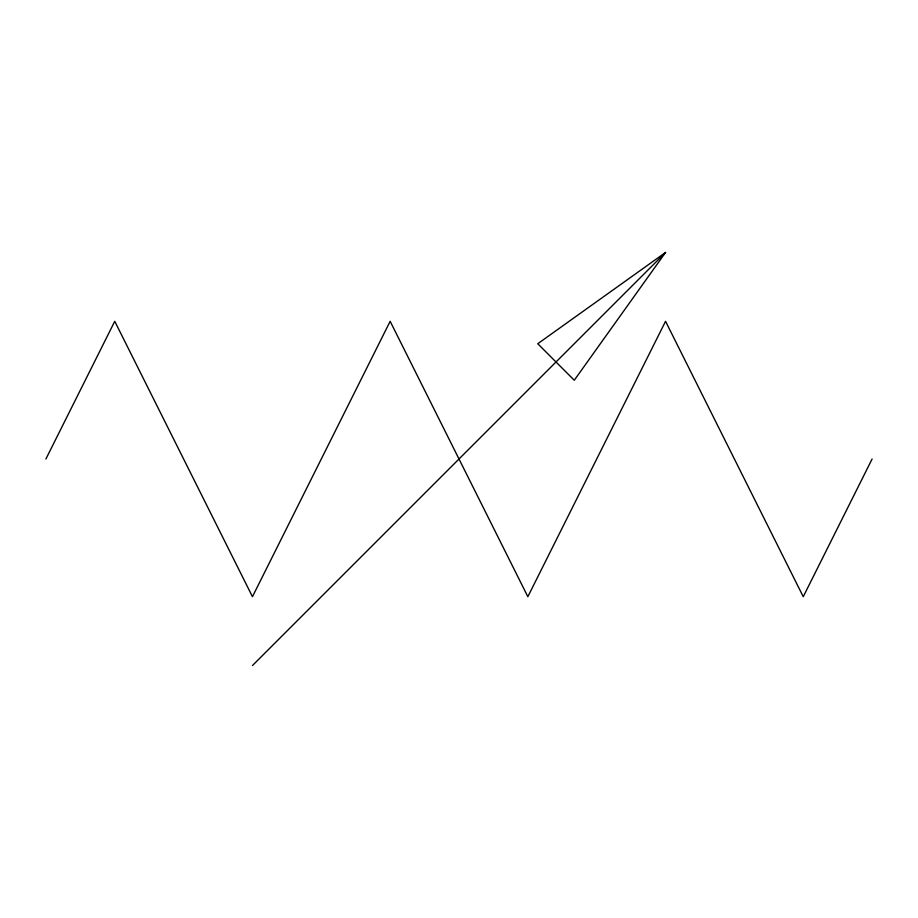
<?xml version="1.0" encoding="UTF-8"?>
<svg xmlns="http://www.w3.org/2000/svg" width="918" height="918" viewBox="0 0 918 918"><rect width="100%" height="100%" fill="white"/><g stroke="black" fill="none" stroke-linecap="round" stroke-linejoin="round"><path stroke-width="1.38" d="M45.9 459L114.75 321.3L252.45 596.7L390.15 321.3L527.85 596.7L665.55 321.3L803.25 596.7L872.1 459M665.55 252.45L574.266 380.247L537.753 343.734L665.55 252.45L252.45 665.55"/></g></svg>
